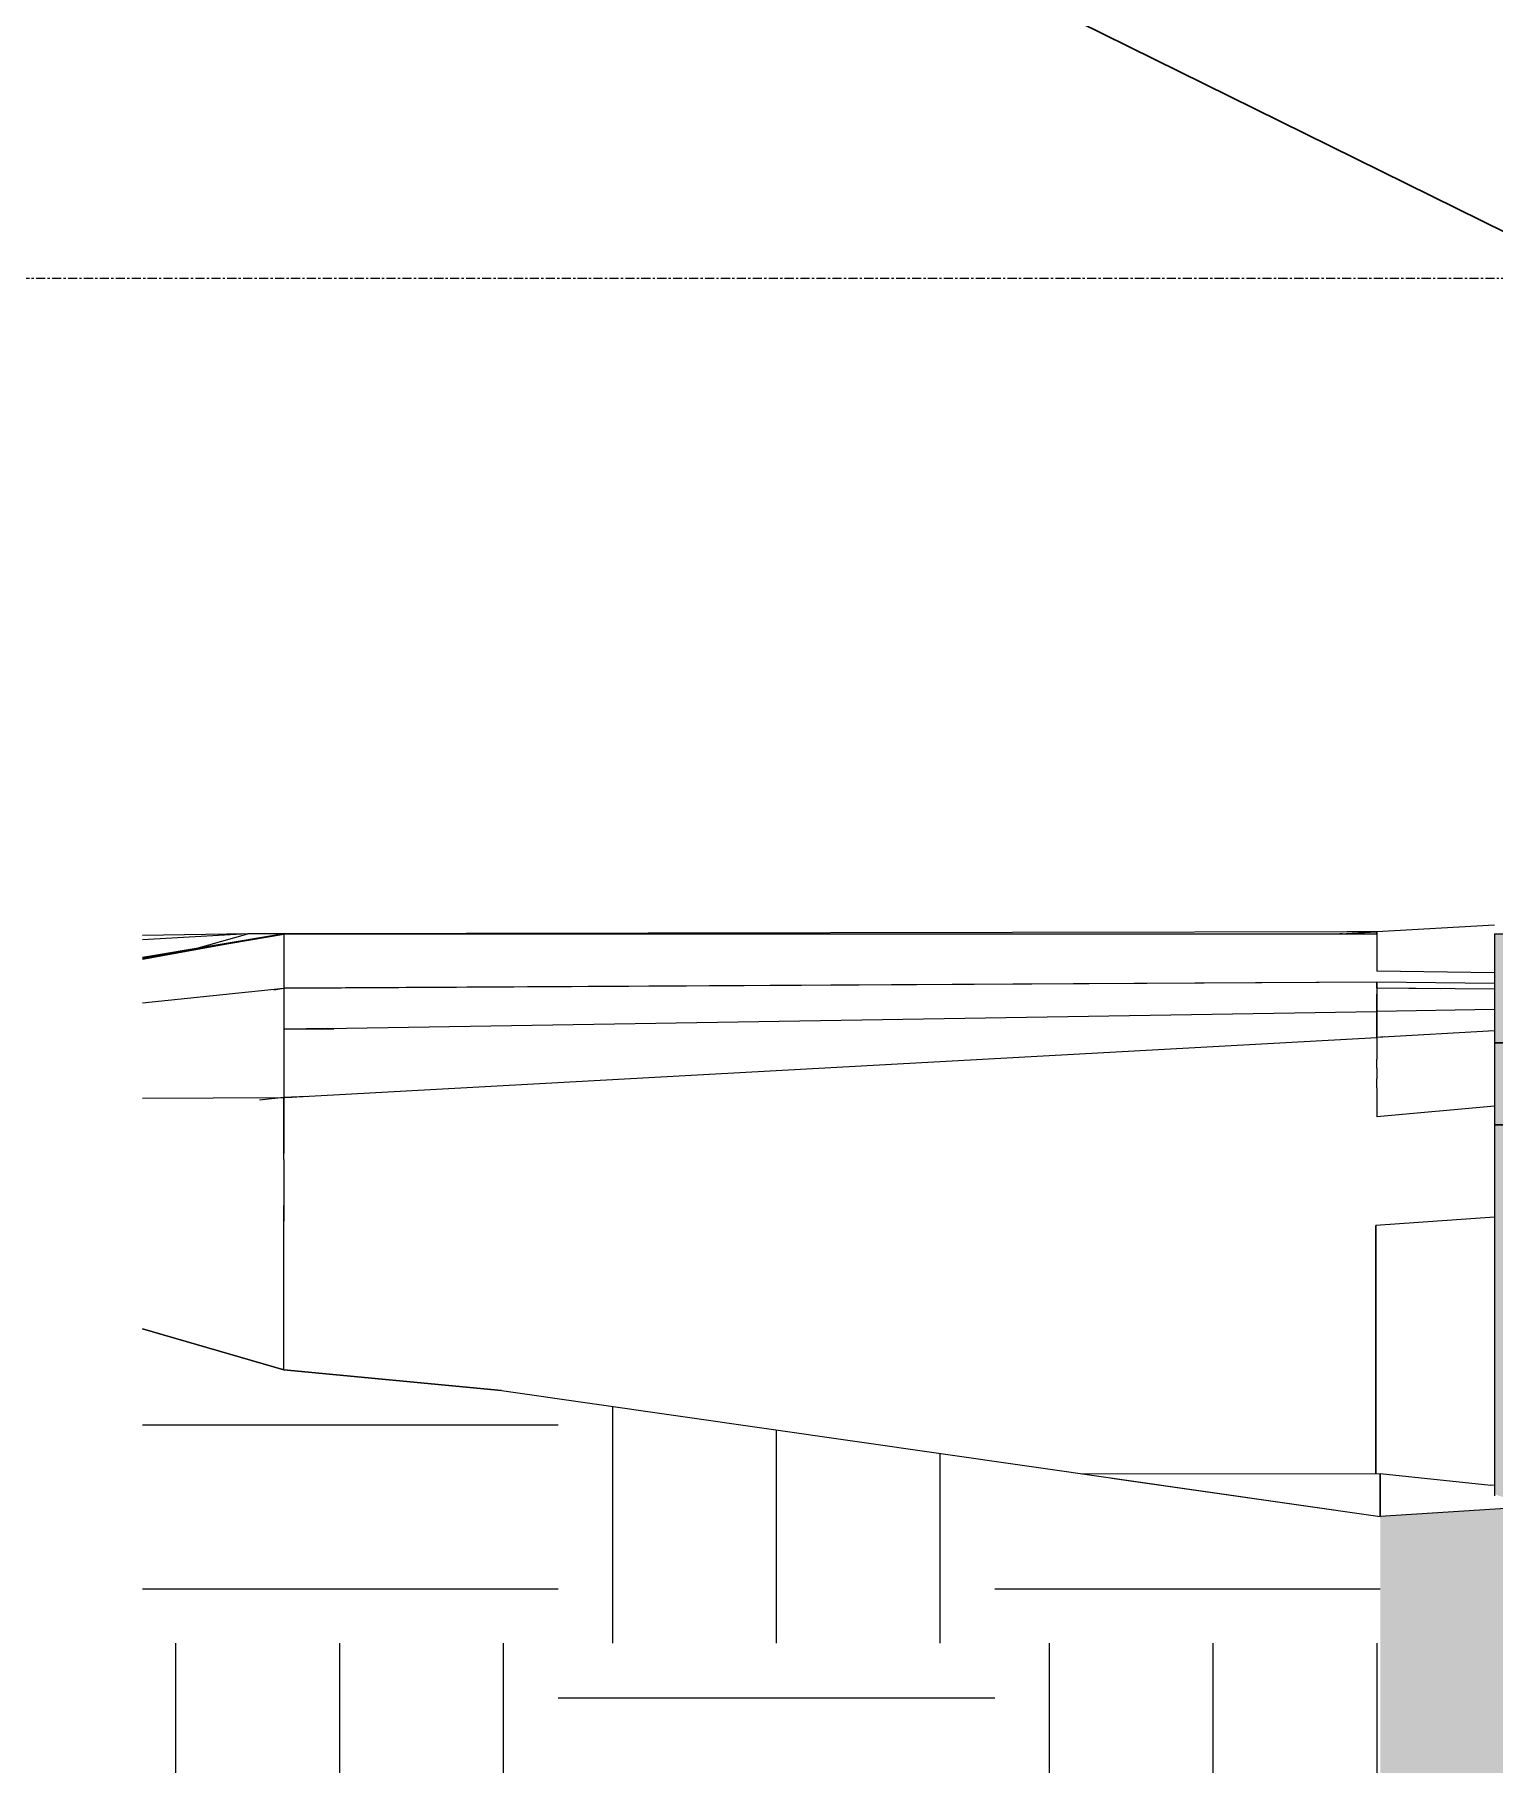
# Model space of a CAD drawing. Header units: inches. Extents: x -4168 to 4202, y -264 to 629.
# Drawn here: x 1930.7 to 2010.9, y -81.6 to 13.4 of the extents above; entities that cross this region are included whole.
import ezdxf

# ---------------------------------------------------------------- set-up
doc = ezdxf.new("R2010")
doc.units = ezdxf.units.IN
doc.header["$MEASUREMENT"] = 0
doc.linetypes.add('Grid Line 1_2_', pattern=[0.875, 0.5, -0.125, 0.125, -0.125])
for name, color, linetype, lineweight in [('0-5', 90, 'Continuous', 5), ('A-FLOR-LEVL-1', 51, 'Grid Line 1_2_', 9), ('C-TOPO', 7, 'Continuous', 9), ('C-TOPO-1', 252, 'Continuous', 9), ('E-LITE-EQPM', 33, 'Continuous', 9), ('G-ANNO-TEXT', 231, 'Continuous', 30)]:
    doc.layers.add(name, color=color, linetype=linetype, lineweight=lineweight)
pattern_1 = [(0, (-2936.56, 0), (24, 24), [24, -24]), (0, (-2936.56, 9), (24, 24), [24, -24]), (0, (-2936.56, 18), (24, 24), [24, -24]), (90, (-2933.56, 21), (-24, 24), [24, -24]), (90, (-2924.56, 21), (-24, 24), [24, -24]), (90, (-2915.56, 21), (-24, 24), [24, -24])]

# ---------------------------------------------------------------- blocks, each defined once
blk = doc.blocks.new('CTR  - Topography_rvt-3-BUILDING ELEVATION - WEST - BASEMENT WALL')
at = {"layer": 'C-TOPO-1'}
h = blk.add_hatch(dxfattribs=at)
h.set_pattern_fill('FP_3', color=256, style=0, pattern_type=2)
h.set_pattern_definition(pattern_1)
h.paths.add_polyline_path([(-4072, -238.758), (-4064.234, -238.758), (-4064.234, -59.948), (-4072, -57.7), (-4072, -147.876)], flags=0)
h = blk.add_hatch(dxfattribs=at)
h.set_pattern_fill('FP_3', color=256, style=0, pattern_type=2)
h.set_pattern_definition(pattern_1)
h.paths.add_polyline_path([(-4059.379, -238.758), (-4003.992, -238.758), (-4003.992, -68.014), (-4052.263, -61.087), (-4064.234, -59.948), (-4064.234, -238.758)], flags=0)
h = blk.add_hatch(dxfattribs=at)
h.set_pattern_fill('FP_3', color=256, style=0, pattern_type=2)
h.set_pattern_definition(pattern_1)
h.paths.add_polyline_path([(-3267.592, -238.758), (-1926.912, -238.758), (-1926.912, -87.634), (-1950.409, -90.321), (-2034.266, -90.321), (-2208.37, -90.866), (-2275.978, -91.303), (-2278.077, -91.79), (-2287.774, -91.439), (-2295.599, -91.403), (-2350.518, -90.988), (-2421.207, -89.934), (-2510.503, -90.143), (-2755.681, -88.848), (-2845.511, -88.722), (-2884.095, -84.668), (-2950.786, -84.668), (-3069.688, -87.818), (-3249.784, -89.72), (-3254.896, -89.1), (-3376.852, -93.6), (-3390.845, -93.303), (-3396.501, -93.6), (-3634.24, -93.6), (-3723.667, -82.15), (-3819.508, -66.309), (-3885.072, -65.483), (-3885.072, -73), (-3957.072, -73), (-3957.072, -65.904), (-3964.219, -65.843), (-3970.388, -65.843), (-4003.992, -68.014), (-4003.992, -238.758), (-3310.4, -238.758)], flags=0)
at = {"layer": 'C-TOPO'}
for p, q in [((-4066.204, -36), (-4072, -36.346)), ((-4066.204, -36), (-4072, -36.096)), ((-4064.234, -36), (-4072, -37.315)), ((-4064.234, -36.009), (-4072, -37.323)), ((-4064.234, -36.01), (-4072, -37.418)), ((-4072, -37.339), (-4064.234, -36.028)), ((-4069.058, -36.817), (-4066.204, -36)), ((-4064.234, -36.01), (-4068.508, -36.785)), ((-4064.234, -36), (-4066.204, -36)), ((-4004.167, -35.889), (-4064.234, -36)), ((-4064.234, -36), (-4064.182, -36)), ((-4064.182, -36), (-4064.234, -36)), ((-4064.182, -36), (-4064.234, -36.028)), ((-4064.182, -36), (-4064.234, -36.009)), ((-4064.234, -36.01), (-4064.234, -39.005)), ((-4064.234, -36.01), (-4064.234, -39.005)), ((-4064.182, -36), (-4004.182, -36)), ((-4006.204, -36), (-4004.167, -35.889)), ((-4006.086, -35.994), (-4006.204, -36)), ((-4004.167, -35.889), (-4005.802, -35.892)), ((-4004.228, -36), (-4004.182, -36)), ((-3997.716, -35.537), (-4004.167, -35.889)), ((-4004.167, -35.999), (-4004.167, -35.889)), ((-4004.167, -35.889), (-4004.167, -35.999)), ((-4004.167, -35.999), (-4004.167, -36.001)), ((-4004.167, -36.001), (-4004.167, -35.999)), ((-4004.167, -36.001), (-4004.167, -38.067)), ((-4004.167, -36.001), (-4004.167, -38.067)), ((-4004.167, -38.665), (-4064.234, -39.008)), ((-4004.167, -38.665), (-4064.182, -39)), ((-3997.716, -38.144), (-4004.167, -38.067)), ((-3997.716, -38.144), (-4004.167, -38.067)), ((-3997.716, -38.742), (-4004.167, -38.665)), ((-4004.167, -39), (-4004.167, -38.665)), ((-3997.716, -38.742), (-4004.167, -38.665)), ((-4004.167, -38.665), (-4004.167, -39)), ((-4064.234, -39.005), (-4072, -39.817)), ((-4064.234, -39.008), (-4064.789, -39.095)), ((-4064.182, -39), (-4064.234, -39.005)), ((-4064.234, -39.005), (-4064.234, -41.255)), ((-4064.234, -39.005), (-4064.234, -41.255)), ((-4004.167, -39), (-4004.167, -39.33)), ((-4000.679, -39.03), (-4004.167, -39)), ((-3997.716, -39.049), (-4004.167, -39)), ((-4004.167, -39), (-4004.167, -39.33)), ((-4004.167, -39.33), (-4004.167, -40.275)), ((-4004.167, -40.275), (-4004.167, -39.33)), ((-4064.182, -41.25), (-4004.167, -40.275)), ((-3997.716, -40.171), (-4004.167, -40.275)), ((-4004.167, -41.696), (-4004.167, -40.275)), ((-4004.167, -40.275), (-4004.167, -41.696)), ((-4061.742, -41.217), (-4064.234, -41.255)), ((-4064.182, -41.25), (-4064.234, -41.255)), ((-4064.234, -41.257), (-4064.234, -45.005)), ((-4064.234, -41.257), (-4064.234, -45.005)), ((-4061.823, -41.214), (-4064.182, -41.25)), ((-4061.492, -41.25), (-4064.182, -41.25)), ((-4064.182, -45), (-4004.167, -41.696)), ((-3997.716, -41.341), (-4004.167, -41.696)), ((-4003.767, -41.674), (-4004.167, -41.696)), ((-4004.167, -41.696), (-4004.167, -42.891)), ((-4004.167, -41.696), (-4004.167, -42.891)), ((-4004.167, -43.387), (-4004.167, -42.891)), ((-4004.167, -43.387), (-4004.167, -42.891)), ((-4004.167, -43.387), (-4004.167, -43.979)), ((-4004.167, -43.387), (-4004.167, -43.979)), ((-4004.167, -44.475), (-4004.167, -43.979)), ((-4004.167, -44.475), (-4004.167, -43.979)), ((-4004.167, -44.475), (-4004.167, -46.052)), ((-4004.167, -44.475), (-4004.167, -46.052)), ((-4072, -45.029), (-4064.234, -45)), ((-4064.234, -45.005), (-4065.577, -45.137)), ((-4062.943, -44.937), (-4064.234, -45.005)), ((-4064.234, -45.006), (-4064.234, -45)), ((-4064.234, -45.006), (-4064.234, -45)), ((-4064.182, -45), (-4064.234, -45)), ((-4064.234, -45.006), (-4064.234, -48.081)), ((-4064.234, -48.081), (-4064.234, -45.006)), ((-4063.621, -44.97), (-4064.182, -45)), ((-4063.797, -45), (-4064.182, -45)), ((-3997.716, -45.481), (-4004.167, -46.052)), ((-3997.716, -45.481), (-4004.167, -46.052)), ((-4064.234, -48.402), (-4064.234, -48.081)), ((-4064.234, -48.402), (-4064.234, -48.081)), ((-4064.234, -48.402), (-4064.234, -49.779)), ((-4064.234, -48.402), (-4064.234, -49.779)), ((-4064.234, -49.779), (-4064.234, -50.932)), ((-4064.234, -49.779), (-4064.234, -50.932)), ((-4064.234, -50.932), (-4064.234, -51.795)), ((-4064.234, -51.795), (-4064.234, -50.932)), ((-4064.234, -59.948), (-4064.234, -51.795)), ((-4064.234, -59.948), (-4064.234, -51.795)), ((-3997.716, -51.562), (-4004.234, -52.036)), ((-3997.716, -51.562), (-4004.234, -52.036)), ((-4004.234, -65.646), (-4004.234, -52.036)), ((-4004.234, -52.036), (-4004.234, -65.646)), ((-4064.234, -59.948), (-4072, -57.7)), ((-4072, -57.7), (-4064.234, -59.948)), ((-4064.234, -59.948), (-4052.263, -61.087)), ((-4052.264, -61.086), (-4064.234, -59.948)), ((-4052.264, -61.086), (-4003.992, -68.014)), ((-4020.398, -65.66), (-4003.992, -65.646)), ((-4018.735, -65.898), (-4003.992, -68.014)), ((-4003.992, -68.014), (-4003.992, -65.646)), ((-4003.992, -65.646), (-3997.904, -66.282)), ((-4003.992, -65.646), (-4003.992, -68.014)), ((-3970.388, -65.843), (-4003.992, -68.014)), ((-3997.716, -66.316), (-3997.904, -66.282)), ((-3997.716, -66.316), (-3997.904, -66.282)), ((-3997.716, -66.301), (-3997.904, -66.282))]:
    blk.add_line(p, q, dxfattribs=at)
blk = doc.blocks.new('Pathway_Cooper_McGraw-Edison _BSC-BRC_Round - Pathway_Cooper_McGraw-Edison _BSC-BRC_Round-V180-BUILDING ELEVATION - WEST - BASEMENT WALL')
at = {"layer": 'E-LITE-EQPM'}
for points in [[(-3990.523, -42), (-3989.716, -42), (-3989.716, -36), (-3997.716, -36.001), (-3997.716, -42), (-3990.887, -42)], [(-3992.94, -46.5), (-3989.716, -46.5), (-3989.716, -42), (-3997.716, -42), (-3997.716, -46.5), (-3993.716, -46.5)], [(-3995.245, -67.449), (-3989.716, -67.051), (-3989.716, -46.5), (-3997.716, -46.5), (-3997.716, -66.742), (-3997.576, -66.842), (-3996.666, -67.122), (-3995.689, -67.356), (-3995.438, -67.408)]]:
    blk.add_hatch(color=256, dxfattribs=at).paths.add_polyline_path(points, flags=0)
for p, q in [((-3997.716, -36), (-3997.716, -42)), ((-3997.716, -36), (-3989.716, -36)), ((-3989.716, -42), (-3989.716, -36)), ((-3989.716, -42), (-3997.716, -42)), ((-3997.716, -42), (-3997.716, -46.5)), ((-3997.716, -42), (-3989.716, -42)), ((-3989.716, -46.5), (-3989.716, -42)), ((-3989.716, -46.5), (-3997.716, -46.5)), ((-3997.716, -46.5), (-3997.716, -66.885)), ((-3997.716, -46.5), (-3989.716, -46.5)), ((-3989.716, -67.092), (-3989.716, -46.5))]:
    blk.add_line(p, q, dxfattribs=at)

msp = doc.modelspace()

# ---------------------------------------------------------------- linework, layer by layer
at = {"layer": 'A-FLOR-LEVL-1'}
msp.add_line((1840.6609, 0), (4177.677, 0), dxfattribs=at)
at = {"layer": 'G-ANNO-TEXT'}
msp.add_line((2073.8302, -28.2377), (1912.7929, 51.2352), dxfattribs=at)

# ---------------------------------------------------------------- block references
at = {"layer": '0-5'}
msp.add_blockref('CTR  - Topography_rvt-3-BUILDING ELEVATION - WEST - BASEMENT WALL', (6008.6253, 0), dxfattribs=at)
at = {"layer": 'E-LITE-EQPM'}
msp.add_blockref('Pathway_Cooper_McGraw-Edison _BSC-BRC_Round - Pathway_Cooper_McGraw-Edison _BSC-BRC_Round-V180-BUILDING ELEVATION - WEST - BASEMENT WALL', (6008.6253, 0), dxfattribs=at)

doc.saveas('drawing.dxf')
